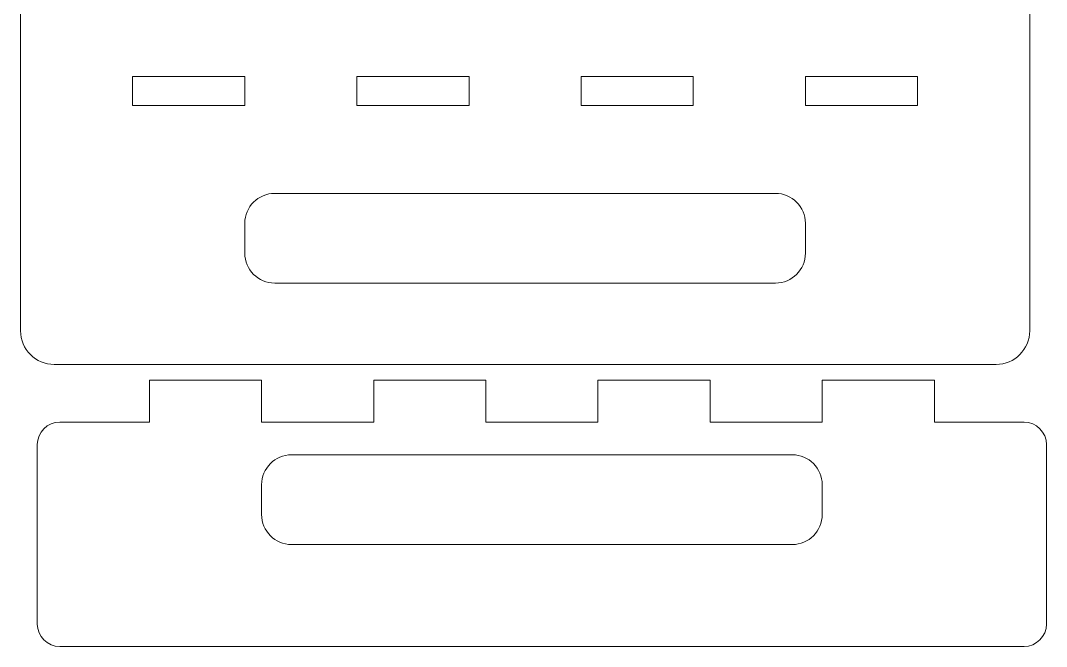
# Model space of a CAD drawing. Header units: millimetres. Extents: x -185 to 297, y -94 to 197.
# Drawn here: x -185.3 to -93.8, y 44.4 to 100.2 of the extents above; entities that cross this region are included whole.
import ezdxf

# ---------------------------------------------------------------- set-up
doc = ezdxf.new("R2010")
doc.units = ezdxf.units.MM
doc.header["$MEASUREMENT"] = 0
doc.layers.add('layer 1', color=7, linetype='Continuous')

msp = doc.modelspace()

# ---------------------------------------------------------------- linework, layer by layer
at = {"layer": 'layer 1', "color": 240, "lineweight": 9}
for points, knots in [([(-105.3088, 189.5865), (-105.3088, 189.5865), (-98.3088, 189.5865), (-98.3088, 189.5865), (-98.3088, 189.5865), (-96.6588, 189.5865), (-95.3088, 188.2365), (-95.3088, 186.5865), (-95.3088, 186.5865), (-95.3088, 186.5865), (-95.3088, 72.5865), (-95.3088, 72.5865), (-95.3088, 72.5865), (-95.3088, 70.9365), (-96.6588, 69.5865), (-98.3088, 69.5865), (-98.3088, 69.5865), (-98.3088, 69.5865), (-182.3088, 69.5865), (-182.3088, 69.5865), (-182.3088, 69.5865), (-183.9588, 69.5865), (-185.3088, 70.9365), (-185.3088, 72.5865), (-185.3088, 72.5865), (-185.3088, 72.5865), (-185.3088, 186.5865), (-185.3088, 186.5865), (-185.3088, 186.5865), (-185.3088, 188.2365), (-183.9588, 189.5865), (-182.3088, 189.5865)], [0, 0, 0, 0, 0.1111111, 0.1111111, 0.1111111, 0.1111111, 0.2222222, 0.2222222, 0.2222222, 0.2222222, 0.3333333, 0.3333333, 0.3333333, 0.3333333, 0.4444444, 0.4444444, 0.4444444, 0.4444444, 0.5555556, 0.5555556, 0.5555556, 0.5555556, 0.6666667, 0.6666667, 0.6666667, 0.6666667, 0.7777778, 0.7777778, 0.7777778, 0.7777778, 1, 1, 1, 1]), ([(-175.3088, 95.2615), (-175.3088, 95.2615), (-165.3088, 95.2615), (-165.3088, 95.2615), (-165.3088, 95.2615), (-165.3088, 95.2615), (-165.3088, 92.6615), (-165.3088, 92.6615), (-165.3088, 92.6615), (-165.3088, 92.6615), (-175.3088, 92.6615), (-175.3088, 92.6615), (-175.3088, 92.6615), (-175.3088, 92.6615), (-175.3088, 95.2615), (-175.3088, 95.2615)], [0, 0, 0, 0, 0.2, 0.2, 0.2, 0.2, 0.4, 0.4, 0.4, 0.4, 0.6, 0.6, 0.6, 0.6, 1, 1, 1, 1]), ([(-155.3088, 95.2615), (-155.3088, 95.2615), (-145.3088, 95.2615), (-145.3088, 95.2615), (-145.3088, 95.2615), (-145.3088, 95.2615), (-145.3088, 92.6615), (-145.3088, 92.6615), (-145.3088, 92.6615), (-145.3088, 92.6615), (-155.3088, 92.6615), (-155.3088, 92.6615), (-155.3088, 92.6615), (-155.3088, 92.6615), (-155.3088, 95.2615), (-155.3088, 95.2615)], [0, 0, 0, 0, 0.2, 0.2, 0.2, 0.2, 0.4, 0.4, 0.4, 0.4, 0.6, 0.6, 0.6, 0.6, 1, 1, 1, 1]), ([(-135.3088, 95.2615), (-135.3088, 95.2615), (-125.3088, 95.2615), (-125.3088, 95.2615), (-125.3088, 95.2615), (-125.3088, 95.2615), (-125.3088, 92.6615), (-125.3088, 92.6615), (-125.3088, 92.6615), (-125.3088, 92.6615), (-135.3088, 92.6615), (-135.3088, 92.6615), (-135.3088, 92.6615), (-135.3088, 92.6615), (-135.3088, 95.2615), (-135.3088, 95.2615)], [0, 0, 0, 0, 0.2, 0.2, 0.2, 0.2, 0.4, 0.4, 0.4, 0.4, 0.6, 0.6, 0.6, 0.6, 1, 1, 1, 1]), ([(-115.3088, 95.2615), (-115.3088, 95.2615), (-105.3088, 95.2615), (-105.3088, 95.2615), (-105.3088, 95.2615), (-105.3088, 95.2615), (-105.3088, 92.6615), (-105.3088, 92.6615), (-105.3088, 92.6615), (-105.3088, 92.6615), (-115.3088, 92.6615), (-115.3088, 92.6615), (-115.3088, 92.6615), (-115.3088, 92.6615), (-115.3088, 95.2615), (-115.3088, 95.2615)], [0, 0, 0, 0, 0.2, 0.2, 0.2, 0.2, 0.4, 0.4, 0.4, 0.4, 0.6, 0.6, 0.6, 0.6, 1, 1, 1, 1]), ([(-162.6422, 84.8365), (-162.6422, 84.8365), (-117.9754, 84.8365), (-117.9754, 84.8365), (-117.9754, 84.8365), (-116.5087, 84.8365), (-115.3088, 83.6366), (-115.3088, 82.1699), (-115.3088, 82.1699), (-115.3088, 82.1699), (-115.3088, 79.5031), (-115.3088, 79.5031), (-115.3088, 79.5031), (-115.3088, 78.0364), (-116.5087, 76.8365), (-117.9754, 76.8365), (-117.9754, 76.8365), (-117.9754, 76.8365), (-162.6422, 76.8365), (-162.6422, 76.8365), (-162.6422, 76.8365), (-164.1089, 76.8365), (-165.3088, 78.0364), (-165.3088, 79.5031), (-165.3088, 79.5031), (-165.3088, 79.5031), (-165.3088, 82.1699), (-165.3088, 82.1699), (-165.3088, 82.1699), (-165.3088, 83.6366), (-164.1089, 84.8365), (-162.6422, 84.8365)], [0, 0, 0, 0, 0.1111111, 0.1111111, 0.1111111, 0.1111111, 0.2222222, 0.2222222, 0.2222222, 0.2222222, 0.3333333, 0.3333333, 0.3333333, 0.3333333, 0.4444444, 0.4444444, 0.4444444, 0.4444444, 0.5555556, 0.5555556, 0.5555556, 0.5555556, 0.6666667, 0.6666667, 0.6666667, 0.6666667, 0.7777778, 0.7777778, 0.7777778, 0.7777778, 1, 1, 1, 1]), ([(-173.8119, 68.1978), (-173.8119, 68.1978), (-163.8119, 68.1978), (-163.8119, 68.1978), (-163.8119, 68.1978), (-163.8119, 68.1978), (-163.8119, 64.4478), (-163.8119, 64.4478)], [0, 0, 0, 0, 0.3333333, 0.3333333, 0.3333333, 0.3333333, 1, 1, 1, 1]), ([(-153.8119, 68.1978), (-153.8119, 68.1978), (-143.8119, 68.1978), (-143.8119, 68.1978), (-143.8119, 68.1978), (-143.8119, 68.1978), (-143.8119, 64.4478), (-143.8119, 64.4478)], [0, 0, 0, 0, 0.3333333, 0.3333333, 0.3333333, 0.3333333, 1, 1, 1, 1]), ([(-133.8119, 68.1978), (-133.8119, 68.1978), (-123.8119, 68.1978), (-123.8119, 68.1978), (-123.8119, 68.1978), (-123.8119, 68.1978), (-123.8119, 64.4478), (-123.8119, 64.4478)], [0, 0, 0, 0, 0.3333333, 0.3333333, 0.3333333, 0.3333333, 1, 1, 1, 1]), ([(-113.8119, 68.1978), (-113.8119, 68.1978), (-103.8119, 68.1978), (-103.8119, 68.1978), (-103.8119, 68.1978), (-103.8119, 68.1978), (-103.8119, 64.4478), (-103.8119, 64.4478)], [0, 0, 0, 0, 0.3333333, 0.3333333, 0.3333333, 0.3333333, 1, 1, 1, 1]), ([(-103.8119, 64.4478), (-103.8119, 64.4478), (-95.8119, 64.4478), (-95.8119, 64.4478), (-95.8119, 64.4478), (-94.7119, 64.4478), (-93.8119, 63.5478), (-93.8119, 62.4477), (-93.8119, 62.4477), (-93.8119, 62.4477), (-93.8119, 46.4477), (-93.8119, 46.4477), (-93.8119, 46.4477), (-93.8119, 45.3478), (-94.7119, 44.4478), (-95.8119, 44.4478), (-95.8119, 44.4478), (-95.8119, 44.4478), (-181.8119, 44.4478), (-181.8119, 44.4478), (-181.8119, 44.4478), (-182.9119, 44.4478), (-183.8119, 45.3478), (-183.8119, 46.4477), (-183.8119, 46.4477), (-183.8119, 46.4477), (-183.8119, 62.4477), (-183.8119, 62.4477), (-183.8119, 62.4477), (-183.8119, 63.5478), (-182.9119, 64.4478), (-181.8119, 64.4478)], [0, 0, 0, 0, 0.1111111, 0.1111111, 0.1111111, 0.1111111, 0.2222222, 0.2222222, 0.2222222, 0.2222222, 0.3333333, 0.3333333, 0.3333333, 0.3333333, 0.4444444, 0.4444444, 0.4444444, 0.4444444, 0.5555556, 0.5555556, 0.5555556, 0.5555556, 0.6666667, 0.6666667, 0.6666667, 0.6666667, 0.7777778, 0.7777778, 0.7777778, 0.7777778, 1, 1, 1, 1]), ([(-161.1453, 61.5346), (-161.1453, 61.5346), (-116.4785, 61.5346), (-116.4785, 61.5346), (-116.4785, 61.5346), (-115.0118, 61.5346), (-113.8119, 60.3347), (-113.8119, 58.868), (-113.8119, 58.868), (-113.8119, 58.868), (-113.8119, 56.2012), (-113.8119, 56.2012), (-113.8119, 56.2012), (-113.8119, 54.7345), (-115.0118, 53.5346), (-116.4785, 53.5346), (-116.4785, 53.5346), (-116.4785, 53.5346), (-161.1453, 53.5346), (-161.1453, 53.5346), (-161.1453, 53.5346), (-162.612, 53.5346), (-163.8119, 54.7345), (-163.8119, 56.2012), (-163.8119, 56.2012), (-163.8119, 56.2012), (-163.8119, 58.868), (-163.8119, 58.868), (-163.8119, 58.868), (-163.8119, 60.3347), (-162.612, 61.5346), (-161.1453, 61.5346)], [0, 0, 0, 0, 0.1111111, 0.1111111, 0.1111111, 0.1111111, 0.2222222, 0.2222222, 0.2222222, 0.2222222, 0.3333333, 0.3333333, 0.3333333, 0.3333333, 0.4444444, 0.4444444, 0.4444444, 0.4444444, 0.5555556, 0.5555556, 0.5555556, 0.5555556, 0.6666667, 0.6666667, 0.6666667, 0.6666667, 0.7777778, 0.7777778, 0.7777778, 0.7777778, 1, 1, 1, 1])]:
    msp.add_open_spline(points, degree=3, knots=knots, dxfattribs=at)
for points in [[(-173.8119, 64.4478), (-173.8119, 64.4478), (-173.8119, 68.1978), (-173.8119, 68.1978)], [(-153.8119, 64.4478), (-153.8119, 64.4478), (-153.8119, 68.1978), (-153.8119, 68.1978)], [(-133.8119, 64.4478), (-133.8119, 64.4478), (-133.8119, 68.1978), (-133.8119, 68.1978)], [(-113.8119, 64.4478), (-113.8119, 64.4478), (-113.8119, 68.1978), (-113.8119, 68.1978)], [(-181.8119, 64.4478), (-181.8119, 64.4478), (-173.8119, 64.4478), (-173.8119, 64.4478)], [(-163.8119, 64.4478), (-163.8119, 64.4478), (-153.8119, 64.4478), (-153.8119, 64.4478)], [(-143.8119, 64.4478), (-143.8119, 64.4478), (-133.8119, 64.4478), (-133.8119, 64.4478)], [(-123.8119, 64.4478), (-123.8119, 64.4478), (-113.8119, 64.4478), (-113.8119, 64.4478)]]:
    msp.add_open_spline(points, degree=3, dxfattribs=at)

doc.saveas('drawing.dxf')
